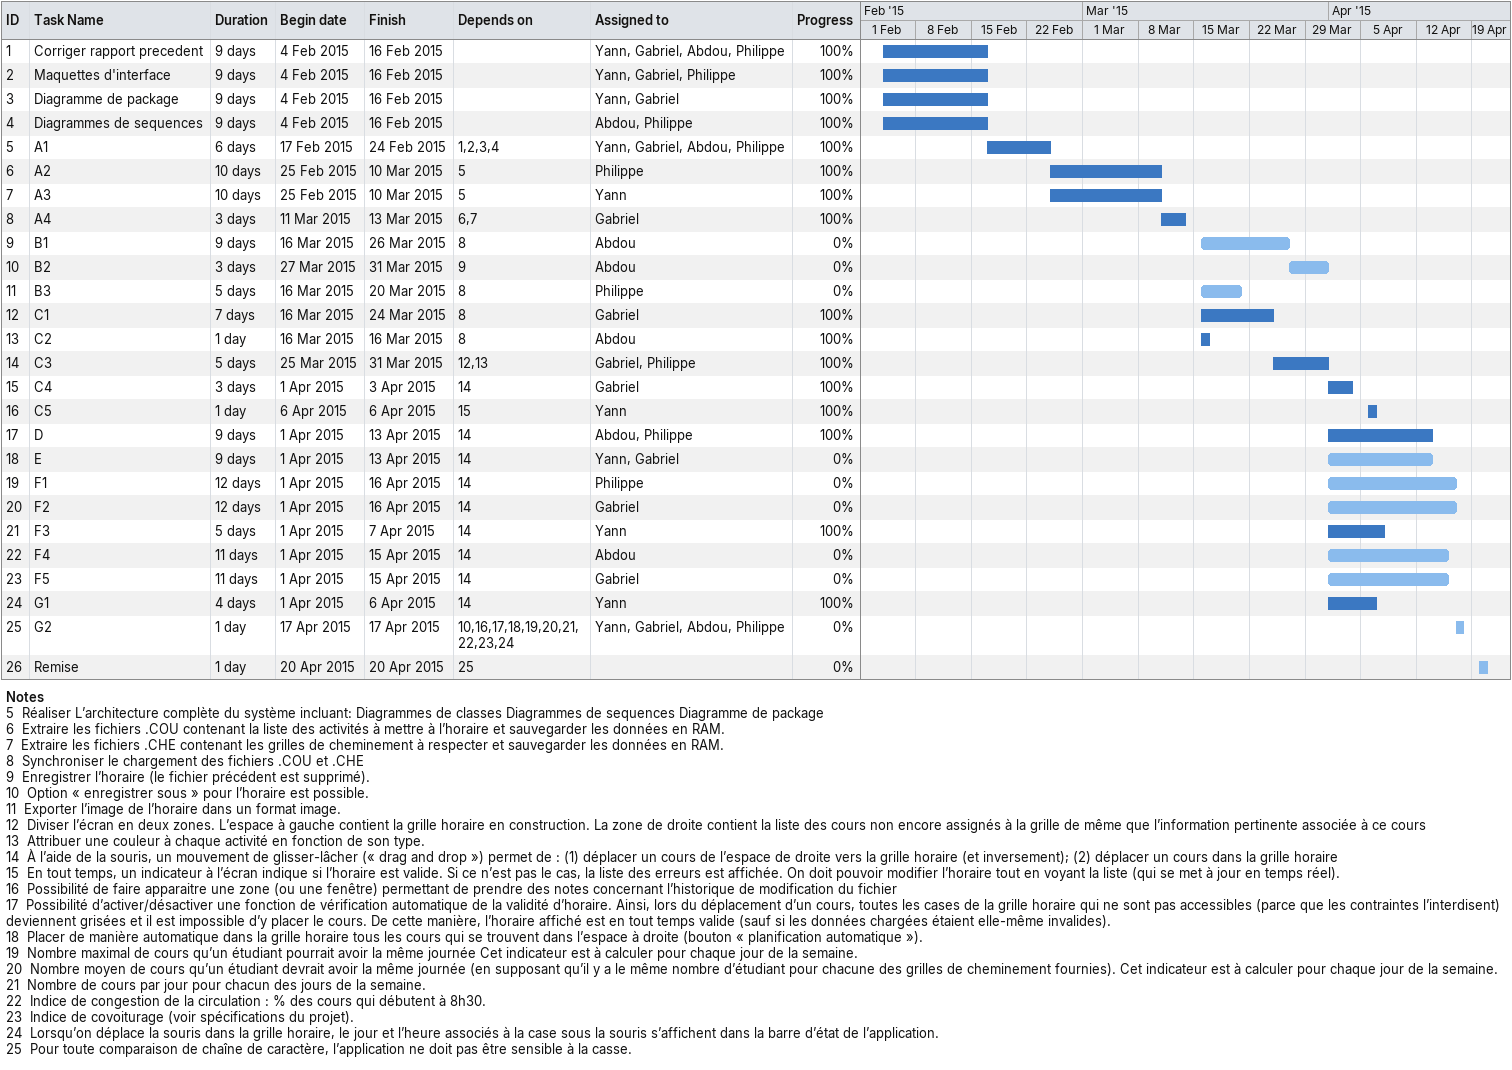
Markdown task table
| ID | Task | Duration | Start | Finish | Predecessors | Resources | % complete |
|---|---|---|---|---|---|---|---|
| 1 | Corriger rapport precedent | 9d | 2015-02-04 | 2015-02-16 |  | Yann, Gabriel, Abdou, Philippe | 100 |
| 2 | Maquettes d'interface | 9d | 2015-02-04 | 2015-02-16 |  | Yann, Gabriel, Philippe | 100 |
| 3 | Diagramme de package | 9d | 2015-02-04 | 2015-02-16 |  | Yann, Gabriel | 100 |
| 4 | Diagrammes de sequences | 9d | 2015-02-04 | 2015-02-16 |  | Abdou, Philippe | 100 |
| 5 | A1 | 6d | 2015-02-17 | 2015-02-24 | 1, 2, 3, 4 | Yann, Gabriel, Abdou, Philippe | 100 |
| 6 | A2 | 10d | 2015-02-25 | 2015-03-10 | 5 | Philippe | 100 |
| 7 | A3 | 10d | 2015-02-25 | 2015-03-10 | 5 | Yann | 100 |
| 8 | A4 | 3d | 2015-03-11 | 2015-03-13 | 6, 7 | Gabriel | 100 |
| 9 | B1 | 9d | 2015-03-16 | 2015-03-26 | 8 | Abdou | 0 |
| 10 | B2 | 3d | 2015-03-27 | 2015-03-31 | 9 | Abdou | 0 |
| 11 | B3 | 5d | 2015-03-16 | 2015-03-20 | 8 | Philippe | 0 |
| 12 | C1 | 7d | 2015-03-16 | 2015-03-24 | 8 | Gabriel | 100 |
| 13 | C2 | 1d | 2015-03-16 | 2015-03-16 | 8 | Abdou | 100 |
| 14 | C3 | 5d | 2015-03-25 | 2015-03-31 | 12, 13 | Gabriel, Philippe | 100 |
| 15 | C4 | 3d | 2015-04-01 | 2015-04-03 | 14 | Gabriel | 100 |
| 16 | C5 | 1d | 2015-04-06 | 2015-04-06 | 15 | Yann | 100 |
| 17 | D | 9d | 2015-04-01 | 2015-04-13 | 14 | Abdou, Philippe | 100 |
| 18 | E | 9d | 2015-04-01 | 2015-04-13 | 14 | Yann, Gabriel | 0 |
| 19 | F1 | 12d | 2015-04-01 | 2015-04-16 | 14 | Philippe | 0 |
| 20 | F2 | 12d | 2015-04-01 | 2015-04-16 | 14 | Gabriel | 0 |
| 21 | F3 | 5d | 2015-04-01 | 2015-04-07 | 14 | Yann | 100 |
| 22 | F4 | 11d | 2015-04-01 | 2015-04-15 | 14 | Abdou | 0 |
| 23 | F5 | 11d | 2015-04-01 | 2015-04-15 | 14 | Gabriel | 0 |
| 24 | G1 | 4d | 2015-04-01 | 2015-04-06 | 14 | Yann | 100 |
| 25 | G2 | 1d | 2015-04-17 | 2015-04-17 | 10, 16, 17, 18, 19, 20, 21, 22, 23, 24 | Yann, Gabriel, Abdou, Philippe | 0 |
| 26 | Remise | 1d | 2015-04-20 | 2015-04-20 | 25 |  | 0 |

Notes
- 5: Réaliser L’architecture complète du système incluant: Diagrammes de classes Diagrammes de sequences Diagramme de package
- 6: Extraire les fichiers .COU contenant la liste des activités à mettre à l’horaire et sauvegarder les données en RAM.
- 7: Extraire les fichiers .CHE contenant les grilles de cheminement à respecter et sauvegarder les données en RAM.
- 8: Synchroniser le chargement des fichiers .COU et .CHE
- 9: Enregistrer l’horaire (le fichier précédent est supprimé).
- 10: Option « enregistrer sous » pour l’horaire est possible.
- 11: Exporter l’image de l’horaire dans un format image.
- 12: Diviser l’écran en deux zones. L’espace à gauche contient la grille horaire en construction. La zone de droite contient la liste des cours non encore assignés à la grille de même que l’information pertinente associée à ce cours
- 13: Attribuer une couleur à chaque activité en fonction de son type.
- 14: À l’aide de la souris, un mouvement de glisser-lâcher (« drag and drop ») permet de : (1) déplacer un cours de l’espace de droite vers la grille horaire (et inversement); (2) déplacer un cours dans la grille horaire
- 15: En tout temps, un indicateur à l’écran indique si l’horaire est valide. Si ce n’est pas le cas, la liste des erreurs est affichée. On doit pouvoir modifier l’horaire tout en voyant la liste (qui se met à jour en temps réel).
- 16: Possibilité de faire apparaitre une zone (ou une fenêtre) permettant de prendre des notes concernant l’historique de modification du fichier
- 17: Possibilité d’activer/désactiver une fonction de vérification automatique de la validité d’horaire. Ainsi, lors du déplacement d’un cours, toutes les cases de la grille horaire qui ne sont pas accessibles (parce que les contraintes l’interdisent) deviennent grisées et il est impossible d’y placer le cours. De cette manière, l’horaire affiché est en tout temps valide (sauf si les données chargées étaient elle-même invalides).
- 18: Placer de manière automatique dans la grille horaire tous les cours qui se trouvent dans l’espace à droite (bouton « planification automatique »).
- 19: Nombre maximal de cours qu’un étudiant pourrait avoir la même journée Cet indicateur est à calculer pour chaque jour de la semaine.
- 20: Nombre moyen de cours qu’un étudiant devrait avoir la même journée (en supposant qu’il y a le même nombre d’étudiant pour chacune des grilles de cheminement fournies). Cet indicateur est à calculer pour chaque jour de la semaine.
- 21: Nombre de cours par jour pour chacun des jours de la semaine.
- 22: Indice de congestion de la circulation : % des cours qui débutent à 8h30.
- 23: Indice de covoiturage (voir spécifications du projet).
- 24: Lorsqu’on déplace la souris dans la grille horaire, le jour et l’heure associés à la case sous la souris s’affichent dans la barre d’état de l’application.
- 25: Pour toute comparaison de chaîne de caractère, l’application ne doit pas être sensible à la casse.
